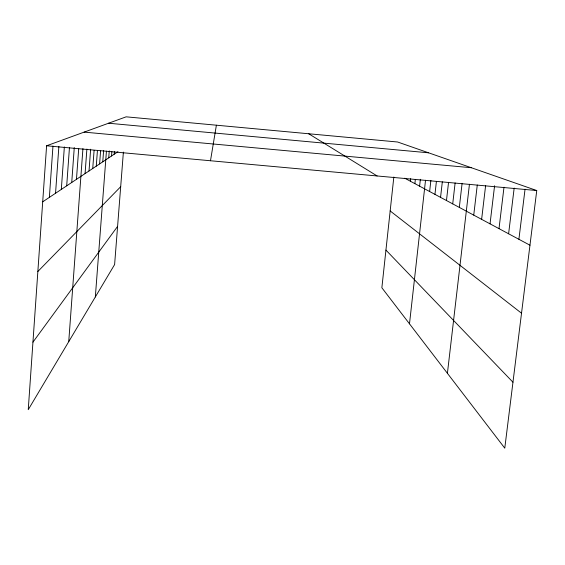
<?xml version="1.0" encoding="UTF-8"?>
<svg xmlns="http://www.w3.org/2000/svg" width="565" height="565" viewBox="0 0 565 565"><rect width="100%" height="100%" fill="white"/><g stroke="black" fill="none" stroke-linecap="round" stroke-linejoin="round"><path stroke-width="0.85" d="M393.84 176.993L381.862 287.769L504.778 448.172L536.75 190.539L397.626 142.006L126.143 116.828L46.598 145.784L28.25 409.682L114.61 264.568L123.389 152.098M49.367 197.376L52.976 146.01M55.554 193.251L58.873 146.392M61.317 189.416L64.354 146.921M66.698 185.836L69.453 147.613M71.734 182.481L74.269 147.599M76.459 179.338L78.705 148.623M68.739 341.648L82.935 148.609M85.075 173.596L86.89 149.04M89.016 170.976L90.633 149.224M92.738 168.497L94.094 150.354M96.262 166.152L97.448 150.339M99.595 163.928L100.591 150.806M102.766 161.823L103.628 150.481M95.33 296.971L106.439 151.102M108.727 157.854L109.257 150.89M111.531 155.989L111.863 151.632M114.201 154.21L114.398 151.597M410.381 181.224L410.663 178.646M414.88 183.632L415.353 179.345M419.604 186.16L420.367 179.303M409.491 323.823L425.523 180.242M429.626 191.521L430.883 180.362M434.951 194.374L436.406 181.464M440.559 197.369L442.324 181.831M446.47 200.533L448.554 182.318M452.713 203.873L455.122 182.933M459.317 207.412L462.106 183.307M447.409 373.31L469.451 184.232M473.738 215.124L477.277 185.016M481.627 219.347L485.646 185.405M490.039 223.846L494.587 185.751M499.008 228.648L504.001 187.213M508.606 233.783L514.171 188.06M518.903 239.292L525.055 189.162M210.484 160.75L216.388 125.197M32.947 342.15L117.591 226.388M37.862 271.483L120.691 186.711M42.707 201.811L117.958 151.703M108.565 123.227L428.588 152.811M84.15 132.118L471.372 167.734M46.598 145.784L536.75 190.539M404.717 178.194L529.963 245.21M308.688 133.757L377.123 175.962M390.168 210.95L521.523 313.215M385.937 250.097L512.964 382.215"/></g></svg>
